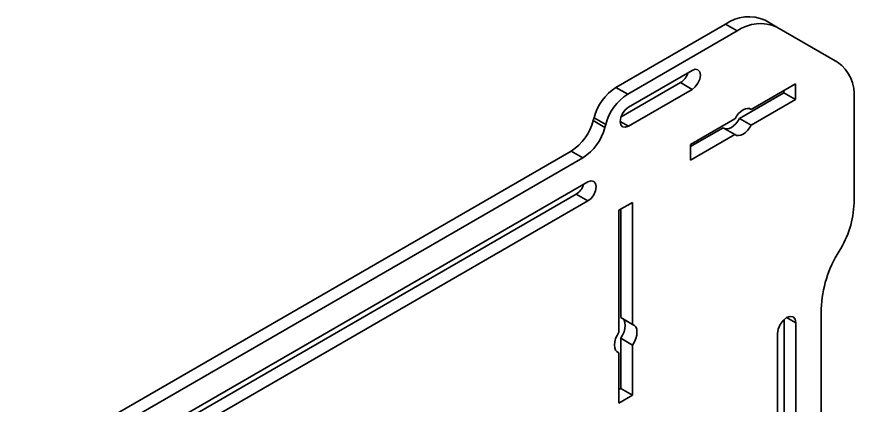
# Model space of a CAD drawing. Header units: millimetres. Extents: x 0 to 415, y 0 to 292.
# Drawn here: x 378.77 to 391.41, y 142.06 to 147.92 of the extents above; entities that cross this region are included whole.
import ezdxf

# ---------------------------------------------------------------- set-up
doc = ezdxf.new("R2010")
doc.units = ezdxf.units.MM

# ---------------------------------------------------------------- blocks, each defined once
blk = doc.blocks.new('SE9')
at = {"color": 7, "linetype": 'Continuous', "lineweight": 35}
for p, q in [((388.001, 146.557), (387.953, 146.519)), ((387.913, 146.464), (387.886, 146.403)), ((387.953, 146.519), (387.913, 146.464)), ((387.886, 146.403), (387.877, 146.342)), ((387.877, 146.342), (387.886, 146.293)), ((387.886, 146.293), (387.913, 146.262)), ((387.913, 146.262), (387.953, 146.255)), ((387.953, 146.255), (388.001, 146.271))]:
    blk.add_line(p, q, dxfattribs=at)
blk = doc.blocks.new('SE8')
blk.add_blockref('SE9', (0, 0))
blk = doc.blocks.new('SE11')
at = {"color": 7, "linetype": 'Continuous', "lineweight": 35}
for p, q in [((389.01, 147.129), (388.963, 147.112)), ((389.05, 147.121), (389.01, 147.129)), ((389.077, 147.09), (389.05, 147.121)), ((389.086, 147.041), (389.077, 147.09)), ((389.05, 146.919), (389.077, 146.981)), ((389.077, 146.981), (389.086, 147.041)), ((388.963, 146.826), (389.01, 146.865)), ((389.01, 146.865), (389.05, 146.919))]:
    blk.add_line(p, q, dxfattribs=at)
blk = doc.blocks.new('SE10')
blk.add_blockref('SE11', (0, 0))
blk = doc.blocks.new('SE19')
at = {"color": 7, "linetype": 'Continuous', "lineweight": 35}
for p, q in [((387.436, 145.444), (387.389, 145.428)), ((387.476, 145.437), (387.436, 145.444)), ((387.503, 145.406), (387.476, 145.437)), ((387.476, 145.235), (387.503, 145.296)), ((387.513, 145.357), (387.503, 145.406)), ((387.503, 145.296), (387.513, 145.357)), ((387.389, 145.142), (387.436, 145.18)), ((387.436, 145.18), (387.476, 145.235))]:
    blk.add_line(p, q, dxfattribs=at)
blk = doc.blocks.new('SE18')
blk.add_blockref('SE19', (0, 0))
blk = doc.blocks.new('SE43')
at = {"color": 7, "linetype": 'Continuous', "lineweight": 35}
for p, q in [((390.441, 143.398), (390.388, 143.38)), ((390.486, 143.389), (390.441, 143.398)), ((390.516, 143.355), (390.486, 143.389)), ((390.29, 143.276), (390.26, 143.206)), ((390.335, 143.337), (390.29, 143.276)), ((390.388, 143.38), (390.335, 143.337)), ((390.527, 143.299), (390.516, 143.355)), ((390.26, 143.206), (390.249, 143.139))]:
    blk.add_line(p, q, dxfattribs=at)
blk = doc.blocks.new('SE42')
blk.add_blockref('SE43', (0, 0))
blk = doc.blocks.new('SE91')
at = {"color": 7, "linetype": 'Continuous', "lineweight": 35}
for p, q in [((389.634, 146.424), (389.609, 146.382)), ((389.664, 146.462), (389.634, 146.424)), ((389.696, 146.494), (389.664, 146.462)), ((389.731, 146.518), (389.696, 146.494)), ((389.765, 146.533), (389.731, 146.518)), ((389.798, 146.539), (389.765, 146.533)), ((389.827, 146.536), (389.798, 146.539)), ((389.852, 146.523), (389.827, 146.536))]:
    blk.add_line(p, q, dxfattribs=at)
blk = doc.blocks.new('SE90')
blk.add_blockref('SE91', (0, 0))
blk = doc.blocks.new('SE93')
at = {"color": 7, "linetype": 'Continuous', "lineweight": 35}
for p, q in [((389.731, 146.15), (389.765, 146.174)), ((389.765, 146.174), (389.798, 146.206)), ((389.798, 146.206), (389.827, 146.244)), ((389.827, 146.244), (389.852, 146.286)), ((389.609, 146.145), (389.634, 146.132)), ((389.634, 146.132), (389.664, 146.129)), ((389.664, 146.129), (389.696, 146.135)), ((389.696, 146.135), (389.731, 146.15))]:
    blk.add_line(p, q, dxfattribs=at)
blk = doc.blocks.new('SE92')
blk.add_blockref('SE93', (0, 0))
blk = doc.blocks.new('SE107')
at = {"color": 7, "linetype": 'Continuous', "lineweight": 35}
for p, q in [((388.09, 143.263), (388.062, 143.278)), ((388.111, 143.238), (388.09, 143.263)), ((388.125, 143.203), (388.111, 143.238)), ((388.129, 143.161), (388.125, 143.203)), ((388.125, 143.113), (388.129, 143.161)), ((388.062, 142.966), (388.09, 143.013)), ((388.09, 143.013), (388.111, 143.063)), ((388.111, 143.063), (388.125, 143.113))]:
    blk.add_line(p, q, dxfattribs=at)
blk = doc.blocks.new('SE106')
blk.add_blockref('SE107', (0, 0))
blk = doc.blocks.new('SE109')
at = {"color": 7, "linetype": 'Continuous', "lineweight": 35}
for p, q in [((387.857, 143.16), (387.829, 143.112)), ((387.794, 143.012), (387.79, 142.965)), ((387.807, 143.062), (387.794, 143.012)), ((387.829, 143.112), (387.807, 143.062)), ((387.79, 142.965), (387.794, 142.923)), ((387.794, 142.923), (387.807, 142.888)), ((387.807, 142.888), (387.829, 142.862)), ((387.829, 142.862), (387.857, 142.847))]:
    blk.add_line(p, q, dxfattribs=at)
blk = doc.blocks.new('SE108')
blk.add_blockref('SE109', (0, 0))
blk = doc.blocks.new('SE653')
at = {"color": 7, "linetype": 'Continuous', "lineweight": 35}
for p, q in [((389.621, 146.308), (389.588, 146.277)), ((389.65, 146.346), (389.621, 146.308)), ((389.675, 146.388), (389.65, 146.346)), ((389.457, 146.234), (389.451, 146.236)), ((389.487, 146.231), (389.457, 146.234)), ((389.519, 146.237), (389.487, 146.231)), ((389.554, 146.252), (389.519, 146.237)), ((389.588, 146.277), (389.554, 146.252))]:
    blk.add_line(p, q, dxfattribs=at)
blk = doc.blocks.new('SE652')
blk.add_blockref('SE653', (0, 0))
blk = doc.blocks.new('SE655')
at = {"color": 7, "linetype": 'Continuous', "lineweight": 35}
for p, q in [((387.935, 143.34), (387.918, 143.361)), ((387.948, 143.305), (387.935, 143.34)), ((387.952, 143.263), (387.948, 143.305)), ((387.948, 143.215), (387.952, 143.263)), ((387.913, 143.115), (387.935, 143.165)), ((387.935, 143.165), (387.948, 143.215)), ((387.885, 143.068), (387.913, 143.115))]:
    blk.add_line(p, q, dxfattribs=at)
blk = doc.blocks.new('SE654')
blk.add_blockref('SE655', (0, 0))

msp = doc.modelspace()

# ---------------------------------------------------------------- linework, layer by layer
at = {"color": 7, "linetype": 'Continuous', "lineweight": 35}
for p, q in [((389.464, 147.8099), (387.8122, 146.8563)), ((389.6408, 147.7078), (389.464, 147.8099)), ((390.064, 147.8693), (390.2408, 147.7672)), ((389.6408, 147.7078), (387.989, 146.7543)), ((391.1579, 147.2376), (390.2408, 147.7672)), ((388.9626, 147.1122), (388.0005, 146.5568)), ((387.8887, 146.4106), (388.7858, 146.9285)), ((388.7858, 146.9285), (388.9626, 146.8264)), ((387.8122, 146.8563), (387.989, 146.7543)), ((388.0005, 146.271), (388.9626, 146.8264)), ((390.5226, 146.9096), (389.8523, 146.5227)), ((390.3458, 146.7749), (390.3458, 146.8076)), ((390.5226, 146.9096), (390.5226, 146.6728)), ((389.6755, 146.3879), (390.3458, 146.7749)), ((390.5226, 146.6728), (389.8523, 146.2859)), ((390.3458, 146.7749), (390.5226, 146.6728)), ((391.4064, 145.1105), (391.4064, 146.6882)), ((389.8331, 146.5337), (389.8523, 146.5227)), ((387.4687, 146.354), (387.4803, 146.3972)), ((387.4687, 146.354), (387.6455, 146.2519)), ((387.6571, 146.2952), (387.4803, 146.3972)), ((387.6455, 146.2519), (387.6571, 146.2952)), ((387.8768, 146.3425), (388.0005, 146.271)), ((389.6089, 146.3822), (388.9386, 145.9952)), ((389.6755, 146.3879), (389.8523, 146.2859)), ((388.9386, 145.9625), (389.4322, 146.2474)), ((389.4322, 146.2474), (389.6089, 146.1454)), ((389.6089, 146.1454), (388.9386, 145.7584)), ((388.9386, 145.9952), (388.9386, 145.7584)), ((378.7652, 141.0621), (387.1368, 145.8949)), ((378.942, 140.96), (387.3136, 145.7928)), ((387.3136, 145.7928), (387.1368, 145.8949)), ((387.3888, 145.428), (380.281, 141.3247)), ((380.1692, 141.1785), (387.212, 145.2442)), ((387.212, 145.2442), (387.3888, 145.1422)), ((380.281, 141.0389), (387.3888, 145.1422)), ((388.0618, 145.1184), (387.8568, 145)), ((388.0618, 143.2781), (388.0618, 145.1184)), ((387.8568, 145), (387.8568, 143.1597)), ((387.8851, 143.3801), (387.8851, 145.0163)), ((390.9115, 143.5106), (390.9115, 141.2094)), ((387.8851, 143.3801), (388.0618, 143.2781)), ((390.3503, 140.766), (390.3503, 143.3516)), ((390.3881, 143.3795), (390.5271, 143.2993)), ((390.5271, 140.664), (390.5271, 143.2993)), ((390.2492, 143.1389), (390.2492, 140.5036)), ((387.8851, 143.0678), (388.0618, 142.9658)), ((387.8851, 142.3094), (387.8851, 143.0678)), ((388.0618, 142.2074), (388.0618, 142.9658)), ((387.8241, 142.8662), (387.8568, 142.8474)), ((387.8568, 142.8474), (387.8568, 142.089)), ((387.8568, 142.2931), (387.8851, 142.3094)), ((387.8851, 142.3094), (388.0618, 142.2074)), ((387.8568, 142.089), (388.0618, 142.2074))]:
    msp.add_line(p, q, dxfattribs=at)
for centre, radius, start, end in [((389.8155, 147.3193), 0.6035, 65.68598, 125.61822), ((389.9923, 147.2172), 0.6035, 65.68598, 125.61822), ((390.8057, 146.7473), 0.6037, 354.37944, 54.30202), ((388.6375, 147.1578), 0.2731, 302.89837, 342.29686), ((388.2366, 146.2), 0.7816, 122.88989, 165.38695), ((388.4134, 146.098), 0.7816, 122.88989, 165.38695), ((386.7124, 146.5512), 0.7816, 302.88948, 345.38722), ((386.8892, 146.4491), 0.7816, 302.88948, 345.38722), ((387.0637, 145.4735), 0.2731, 302.89935, 342.29604), ((389.9491, 145.1629), 1.4583, 327.6796, 357.93734), ((392.6603, 143.4476), 1.75, 147.67974, 177.93716)]:
    msp.add_arc(centre, radius, start, end, dxfattribs=at)

# ---------------------------------------------------------------- block references
for name in ['SE10', 'SE8', 'SE90', 'SE652', 'SE92', 'SE18', 'SE42', 'SE654', 'SE106', 'SE108']:
    msp.add_blockref(name, (0, 0))

doc.saveas('drawing.dxf')
